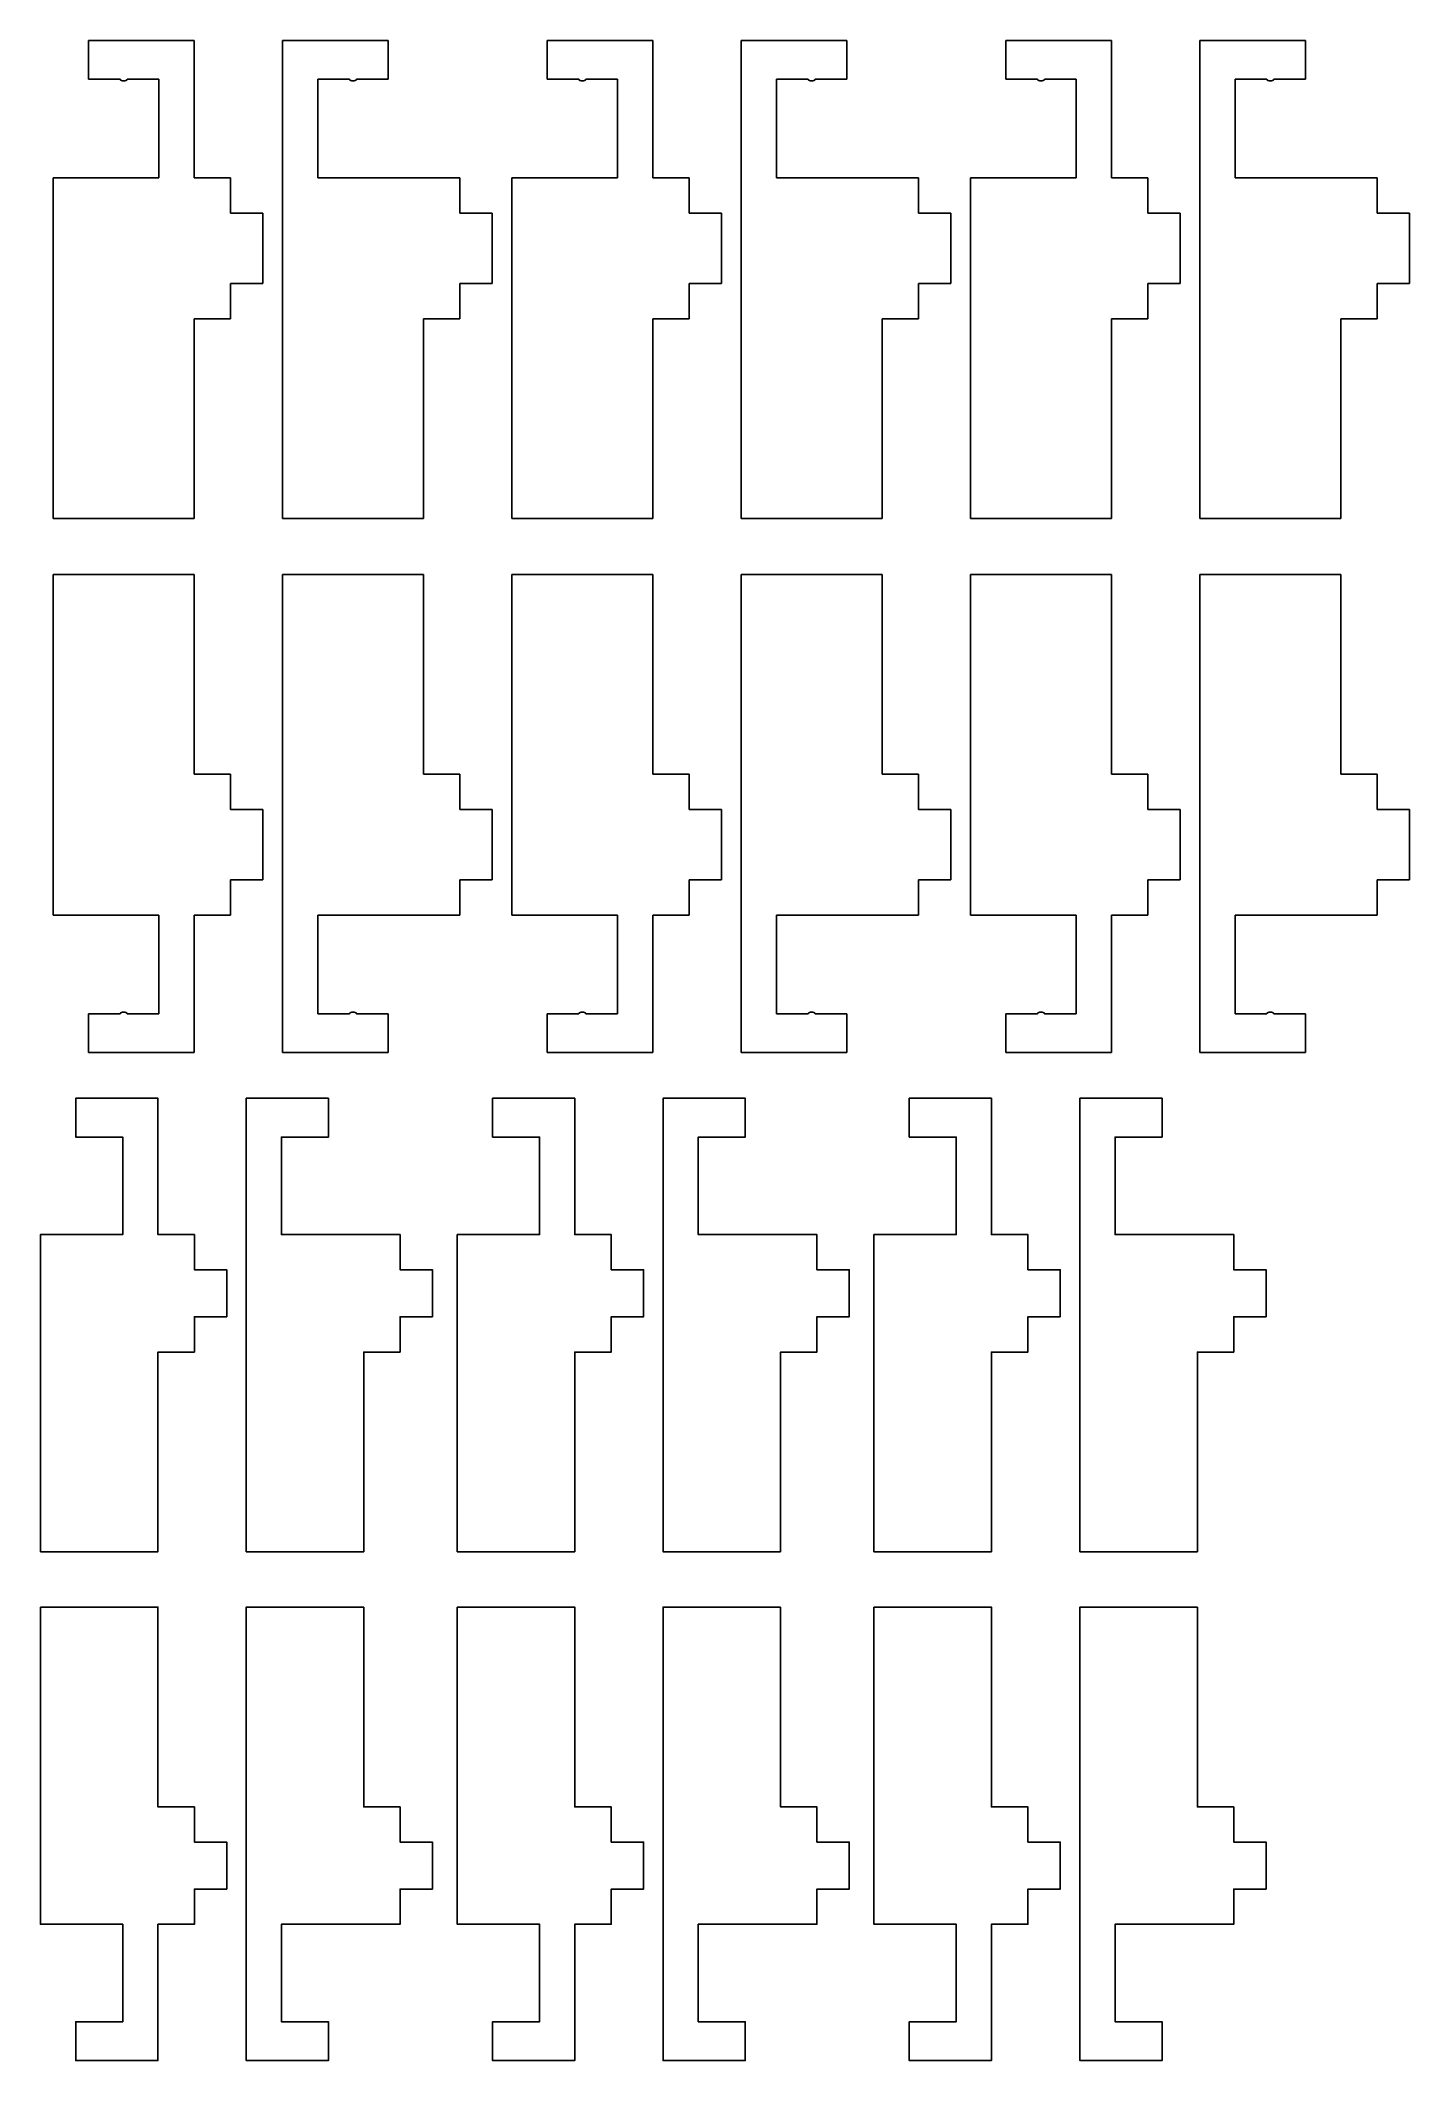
# Model space of a CAD drawing. Header units: millimetres. Extents: x 233 to 350, y 13 to 185.
import ezdxf

# ---------------------------------------------------------------- set-up
doc = ezdxf.new("R2010")
doc.units = ezdxf.units.MM
doc.layers.add('Default', color=18, linetype='Continuous', true_color=0x000000)

msp = doc.modelspace()

# ---------------------------------------------------------------- linework, layer by layer
at = {"layer": 'Default'}
for points in [[(246.13, 184.85), (237.13, 184.85)], [(237.13, 184.85), (237.13, 181.55)], [(246.13, 173.15), (246.13, 184.85)], [(253.65, 144.15), (253.65, 184.85)], [(253.65, 184.85), (262.65, 184.85)], [(262.65, 184.85), (262.65, 181.55)], [(285.16, 184.85), (276.16, 184.85)], [(276.16, 184.85), (276.16, 181.55)], [(285.16, 173.15), (285.16, 184.85)], [(292.68, 144.15), (292.68, 184.85)], [(292.68, 184.85), (301.68, 184.85)], [(301.68, 184.85), (301.68, 181.55)], [(324.19, 184.85), (315.19, 184.85)], [(315.19, 184.85), (315.19, 181.55)], [(324.19, 173.15), (324.19, 184.85)], [(331.71, 144.15), (331.71, 184.85)], [(331.71, 184.85), (340.71, 184.85)], [(340.71, 184.85), (340.71, 181.55)], [(237.13, 181.55), (239.83, 181.55)], [(239.83, 181.55), (239.83, 181.54), (239.83, 181.54), (239.83, 181.54), (239.84, 181.54), (239.84, 181.54), (239.84, 181.54), (239.84, 181.53), (239.84, 181.53), (239.84, 181.53), (239.84, 181.53), (239.84, 181.53), (239.84, 181.53), (239.84, 181.52), (239.84, 181.52), (239.84, 181.52), (239.84, 181.52), (239.84, 181.52), (239.84, 181.51), (239.84, 181.51), (239.84, 181.51), (239.84, 181.51), (239.84, 181.51), (239.85, 181.51), (239.85, 181.5), (239.85, 181.5), (239.85, 181.5), (239.85, 181.5), (239.85, 181.5), (239.85, 181.5), (239.85, 181.49), (239.85, 181.49), (239.86, 181.49), (239.86, 181.49), (239.86, 181.48), (239.87, 181.48), (239.87, 181.48), (239.87, 181.47), (239.88, 181.47), (239.88, 181.47), (239.88, 181.46), (239.89, 181.46), (239.89, 181.46), (239.9, 181.45), (239.9, 181.45), (239.91, 181.45), (239.91, 181.45), (239.92, 181.44), (239.92, 181.44), (239.93, 181.44), (239.93, 181.43), (239.94, 181.43), (239.95, 181.43), (239.95, 181.43), (239.96, 181.42), (239.97, 181.42), (239.98, 181.42), (240, 181.41), (240.01, 181.41), (240.02, 181.41), (240.04, 181.4), (240.05, 181.4), (240.07, 181.4), (240.08, 181.4), (240.09, 181.4), (240.11, 181.4), (240.12, 181.4), (240.13, 181.4), (240.15, 181.4), (240.16, 181.4), (240.18, 181.4), (240.19, 181.4), (240.2, 181.4), (240.22, 181.4), (240.23, 181.4), (240.25, 181.41), (240.26, 181.41), (240.27, 181.41), (240.29, 181.42), (240.3, 181.42), (240.31, 181.42), (240.32, 181.43), (240.32, 181.43), (240.33, 181.43), (240.34, 181.43), (240.34, 181.44), (240.35, 181.44), (240.35, 181.44), (240.36, 181.45), (240.36, 181.45), (240.37, 181.45), (240.37, 181.45), (240.38, 181.46), (240.38, 181.46), (240.39, 181.46), (240.39, 181.47), (240.39, 181.47), (240.4, 181.47), (240.4, 181.48), (240.4, 181.48), (240.41, 181.48), (240.41, 181.49), (240.41, 181.49), (240.42, 181.49), (240.42, 181.49), (240.42, 181.5), (240.42, 181.5), (240.42, 181.5), (240.42, 181.5), (240.42, 181.5), (240.42, 181.5), (240.42, 181.51), (240.43, 181.51), (240.43, 181.51), (240.43, 181.51), (240.43, 181.51), (240.43, 181.51), (240.43, 181.52), (240.43, 181.52), (240.43, 181.52), (240.43, 181.52), (240.43, 181.52), (240.43, 181.53), (240.43, 181.53), (240.43, 181.53), (240.43, 181.53), (240.43, 181.53), (240.43, 181.53), (240.43, 181.54), (240.43, 181.54), (240.43, 181.54), (240.43, 181.54), (240.43, 181.54), (240.43, 181.54), (240.43, 181.55)], [(240.43, 181.55), (243.13, 181.55)], [(243.13, 181.55), (243.13, 173.15)], [(259.35, 181.55), (256.65, 181.55)], [(256.65, 181.55), (256.65, 173.15)], [(259.95, 181.55), (259.95, 181.54), (259.95, 181.54), (259.95, 181.54), (259.95, 181.54), (259.95, 181.54), (259.95, 181.54), (259.95, 181.53), (259.95, 181.53), (259.95, 181.53), (259.95, 181.53), (259.95, 181.53), (259.95, 181.53), (259.95, 181.52), (259.95, 181.52), (259.95, 181.52), (259.94, 181.52), (259.94, 181.52), (259.94, 181.51), (259.94, 181.51), (259.94, 181.51), (259.94, 181.51), (259.94, 181.51), (259.94, 181.51), (259.94, 181.5), (259.94, 181.5), (259.94, 181.5), (259.93, 181.5), (259.93, 181.5), (259.93, 181.5), (259.93, 181.49), (259.93, 181.49), (259.93, 181.49), (259.93, 181.49), (259.92, 181.48), (259.92, 181.48), (259.92, 181.48), (259.91, 181.47), (259.91, 181.47), (259.9, 181.47), (259.9, 181.46), (259.9, 181.46), (259.89, 181.46), (259.89, 181.45), (259.88, 181.45), (259.88, 181.45), (259.87, 181.45), (259.87, 181.44), (259.86, 181.44), (259.86, 181.44), (259.85, 181.43), (259.84, 181.43), (259.84, 181.43), (259.83, 181.43), (259.83, 181.42), (259.81, 181.42), (259.8, 181.42), (259.79, 181.41), (259.77, 181.41), (259.76, 181.41), (259.75, 181.4), (259.73, 181.4), (259.72, 181.4), (259.7, 181.4), (259.69, 181.4), (259.68, 181.4), (259.66, 181.4), (259.65, 181.4), (259.64, 181.4), (259.62, 181.4), (259.61, 181.4), (259.6, 181.4), (259.58, 181.4), (259.57, 181.4), (259.55, 181.4), (259.54, 181.41), (259.53, 181.41), (259.51, 181.41), (259.5, 181.42), (259.49, 181.42), (259.47, 181.42), (259.47, 181.43), (259.46, 181.43), (259.45, 181.43), (259.45, 181.43), (259.44, 181.44), (259.44, 181.44), (259.43, 181.44), (259.43, 181.45), (259.42, 181.45), (259.42, 181.45), (259.41, 181.45), (259.41, 181.46), (259.4, 181.46), (259.4, 181.46), (259.39, 181.47), (259.39, 181.47), (259.39, 181.47), (259.38, 181.48), (259.38, 181.48), (259.38, 181.48), (259.37, 181.49), (259.37, 181.49), (259.37, 181.49), (259.37, 181.49), (259.37, 181.5), (259.37, 181.5), (259.36, 181.5), (259.36, 181.5), (259.36, 181.5), (259.36, 181.5), (259.36, 181.51), (259.36, 181.51), (259.36, 181.51), (259.36, 181.51), (259.36, 181.51), (259.36, 181.51), (259.36, 181.52), (259.35, 181.52), (259.35, 181.52), (259.35, 181.52), (259.35, 181.52), (259.35, 181.53), (259.35, 181.53), (259.35, 181.53), (259.35, 181.53), (259.35, 181.53), (259.35, 181.53), (259.35, 181.54), (259.35, 181.54), (259.35, 181.54), (259.35, 181.54), (259.35, 181.54), (259.35, 181.54), (259.35, 181.55)], [(262.65, 181.55), (259.95, 181.55)], [(276.16, 181.55), (278.86, 181.55)], [(278.86, 181.55), (278.86, 181.54), (278.86, 181.54), (278.86, 181.54), (278.86, 181.54), (278.86, 181.54), (278.87, 181.54), (278.87, 181.53), (278.87, 181.53), (278.87, 181.53), (278.87, 181.53), (278.87, 181.53), (278.87, 181.53), (278.87, 181.52), (278.87, 181.52), (278.87, 181.52), (278.87, 181.52), (278.87, 181.52), (278.87, 181.51), (278.87, 181.51), (278.87, 181.51), (278.87, 181.51), (278.87, 181.51), (278.88, 181.51), (278.88, 181.5), (278.88, 181.5), (278.88, 181.5), (278.88, 181.5), (278.88, 181.5), (278.88, 181.5), (278.88, 181.49), (278.88, 181.49), (278.89, 181.49), (278.89, 181.49), (278.89, 181.48), (278.89, 181.48), (278.9, 181.48), (278.9, 181.47), (278.91, 181.47), (278.91, 181.47), (278.91, 181.46), (278.92, 181.46), (278.92, 181.46), (278.93, 181.45), (278.93, 181.45), (278.94, 181.45), (278.94, 181.45), (278.95, 181.44), (278.95, 181.44), (278.96, 181.44), (278.96, 181.43), (278.97, 181.43), (278.98, 181.43), (278.98, 181.43), (278.99, 181.42), (279, 181.42), (279.01, 181.42), (279.03, 181.41), (279.04, 181.41), (279.05, 181.41), (279.07, 181.4), (279.08, 181.4), (279.1, 181.4), (279.11, 181.4), (279.12, 181.4), (279.14, 181.4), (279.15, 181.4), (279.16, 181.4), (279.18, 181.4), (279.19, 181.4), (279.21, 181.4), (279.22, 181.4), (279.23, 181.4), (279.25, 181.4), (279.26, 181.4), (279.27, 181.41), (279.29, 181.41), (279.3, 181.41), (279.32, 181.42), (279.33, 181.42), (279.34, 181.42), (279.35, 181.43), (279.35, 181.43), (279.36, 181.43), (279.37, 181.43), (279.37, 181.44), (279.38, 181.44), (279.38, 181.44), (279.39, 181.45), (279.39, 181.45), (279.4, 181.45), (279.4, 181.45), (279.41, 181.46), (279.41, 181.46), (279.42, 181.46), (279.42, 181.47), (279.42, 181.47), (279.43, 181.47), (279.43, 181.48), (279.43, 181.48), (279.44, 181.48), (279.44, 181.49), (279.44, 181.49), (279.44, 181.49), (279.45, 181.49), (279.45, 181.5), (279.45, 181.5), (279.45, 181.5), (279.45, 181.5), (279.45, 181.5), (279.45, 181.5), (279.45, 181.51), (279.45, 181.51), (279.46, 181.51), (279.46, 181.51), (279.46, 181.51), (279.46, 181.51), (279.46, 181.52), (279.46, 181.52), (279.46, 181.52), (279.46, 181.52), (279.46, 181.52), (279.46, 181.53), (279.46, 181.53), (279.46, 181.53), (279.46, 181.53), (279.46, 181.53), (279.46, 181.53), (279.46, 181.54), (279.46, 181.54), (279.46, 181.54), (279.46, 181.54), (279.46, 181.54), (279.46, 181.54), (279.46, 181.55)], [(279.46, 181.55), (282.16, 181.55)], [(282.16, 181.55), (282.16, 173.15)], [(298.38, 181.55), (295.68, 181.55)], [(295.68, 181.55), (295.68, 173.15)], [(298.98, 181.55), (298.98, 181.54), (298.98, 181.54), (298.98, 181.54), (298.98, 181.54), (298.98, 181.54), (298.98, 181.54), (298.98, 181.53), (298.98, 181.53), (298.98, 181.53), (298.98, 181.53), (298.98, 181.53), (298.98, 181.53), (298.98, 181.52), (298.98, 181.52), (298.97, 181.52), (298.97, 181.52), (298.97, 181.52), (298.97, 181.51), (298.97, 181.51), (298.97, 181.51), (298.97, 181.51), (298.97, 181.51), (298.97, 181.51), (298.97, 181.5), (298.97, 181.5), (298.97, 181.5), (298.96, 181.5), (298.96, 181.5), (298.96, 181.5), (298.96, 181.49), (298.96, 181.49), (298.96, 181.49), (298.96, 181.49), (298.95, 181.48), (298.95, 181.48), (298.95, 181.48), (298.94, 181.47), (298.94, 181.47), (298.93, 181.47), (298.93, 181.46), (298.93, 181.46), (298.92, 181.46), (298.92, 181.45), (298.91, 181.45), (298.91, 181.45), (298.9, 181.45), (298.9, 181.44), (298.89, 181.44), (298.89, 181.44), (298.88, 181.43), (298.87, 181.43), (298.87, 181.43), (298.86, 181.43), (298.86, 181.42), (298.84, 181.42), (298.83, 181.42), (298.82, 181.41), (298.8, 181.41), (298.79, 181.41), (298.78, 181.4), (298.76, 181.4), (298.75, 181.4), (298.73, 181.4), (298.72, 181.4), (298.71, 181.4), (298.69, 181.4), (298.68, 181.4), (298.67, 181.4), (298.65, 181.4), (298.64, 181.4), (298.62, 181.4), (298.61, 181.4), (298.6, 181.4), (298.58, 181.4), (298.57, 181.41), (298.56, 181.41), (298.54, 181.41), (298.53, 181.42), (298.52, 181.42), (298.5, 181.42), (298.5, 181.43), (298.49, 181.43), (298.48, 181.43), (298.48, 181.43), (298.47, 181.44), (298.47, 181.44), (298.46, 181.44), (298.46, 181.45), (298.45, 181.45), (298.45, 181.45), (298.44, 181.45), (298.44, 181.46), (298.43, 181.46), (298.43, 181.46), (298.42, 181.47), (298.42, 181.47), (298.42, 181.47), (298.41, 181.48), (298.41, 181.48), (298.41, 181.48), (298.4, 181.49), (298.4, 181.49), (298.4, 181.49), (298.4, 181.49), (298.4, 181.5), (298.4, 181.5), (298.39, 181.5), (298.39, 181.5), (298.39, 181.5), (298.39, 181.5), (298.39, 181.51), (298.39, 181.51), (298.39, 181.51), (298.39, 181.51), (298.39, 181.51), (298.39, 181.51), (298.38, 181.52), (298.38, 181.52), (298.38, 181.52), (298.38, 181.52), (298.38, 181.52), (298.38, 181.53), (298.38, 181.53), (298.38, 181.53), (298.38, 181.53), (298.38, 181.53), (298.38, 181.53), (298.38, 181.54), (298.38, 181.54), (298.38, 181.54), (298.38, 181.54), (298.38, 181.54), (298.38, 181.54), (298.38, 181.55)], [(301.68, 181.55), (298.98, 181.55)], [(315.19, 181.55), (317.89, 181.55)], [(317.89, 181.55), (317.89, 181.54), (317.89, 181.54), (317.89, 181.54), (317.89, 181.54), (317.89, 181.54), (317.89, 181.54), (317.9, 181.53), (317.9, 181.53), (317.9, 181.53), (317.9, 181.53), (317.9, 181.53), (317.9, 181.53), (317.9, 181.52), (317.9, 181.52), (317.9, 181.52), (317.9, 181.52), (317.9, 181.52), (317.9, 181.51), (317.9, 181.51), (317.9, 181.51), (317.9, 181.51), (317.9, 181.51), (317.9, 181.51), (317.91, 181.5), (317.91, 181.5), (317.91, 181.5), (317.91, 181.5), (317.91, 181.5), (317.91, 181.5), (317.91, 181.49), (317.91, 181.49), (317.92, 181.49), (317.92, 181.49), (317.92, 181.48), (317.92, 181.48), (317.93, 181.48), (317.93, 181.47), (317.93, 181.47), (317.94, 181.47), (317.94, 181.46), (317.95, 181.46), (317.95, 181.46), (317.96, 181.45), (317.96, 181.45), (317.97, 181.45), (317.97, 181.45), (317.98, 181.44), (317.98, 181.44), (317.99, 181.44), (317.99, 181.43), (318, 181.43), (318.01, 181.43), (318.01, 181.43), (318.02, 181.42), (318.03, 181.42), (318.04, 181.42), (318.06, 181.41), (318.07, 181.41), (318.08, 181.41), (318.1, 181.4), (318.11, 181.4), (318.13, 181.4), (318.14, 181.4), (318.15, 181.4), (318.17, 181.4), (318.18, 181.4), (318.19, 181.4), (318.21, 181.4), (318.22, 181.4), (318.23, 181.4), (318.25, 181.4), (318.26, 181.4), (318.28, 181.4), (318.29, 181.4), (318.3, 181.41), (318.32, 181.41), (318.33, 181.41), (318.35, 181.42), (318.36, 181.42), (318.37, 181.42), (318.38, 181.43), (318.38, 181.43), (318.39, 181.43), (318.39, 181.43), (318.4, 181.44), (318.41, 181.44), (318.41, 181.44), (318.42, 181.45), (318.42, 181.45), (318.43, 181.45), (318.43, 181.45), (318.44, 181.46), (318.44, 181.46), (318.45, 181.46), (318.45, 181.47), (318.45, 181.47), (318.46, 181.47), (318.46, 181.48), (318.46, 181.48), (318.47, 181.48), (318.47, 181.49), (318.47, 181.49), (318.47, 181.49), (318.48, 181.49), (318.48, 181.5), (318.48, 181.5), (318.48, 181.5), (318.48, 181.5), (318.48, 181.5), (318.48, 181.5), (318.48, 181.51), (318.48, 181.51), (318.49, 181.51), (318.49, 181.51), (318.49, 181.51), (318.49, 181.51), (318.49, 181.52), (318.49, 181.52), (318.49, 181.52), (318.49, 181.52), (318.49, 181.52), (318.49, 181.53), (318.49, 181.53), (318.49, 181.53), (318.49, 181.53), (318.49, 181.53), (318.49, 181.53), (318.49, 181.54), (318.49, 181.54), (318.49, 181.54), (318.49, 181.54), (318.49, 181.54), (318.49, 181.54), (318.49, 181.55)], [(318.49, 181.55), (321.19, 181.55)], [(321.19, 181.55), (321.19, 173.15)], [(337.41, 181.55), (334.71, 181.55)], [(334.71, 181.55), (334.71, 173.15)], [(338.01, 181.55), (338.01, 181.54), (338.01, 181.54), (338.01, 181.54), (338.01, 181.54), (338.01, 181.54), (338.01, 181.54), (338.01, 181.53), (338.01, 181.53), (338.01, 181.53), (338.01, 181.53), (338.01, 181.53), (338.01, 181.53), (338.01, 181.52), (338.01, 181.52), (338, 181.52), (338, 181.52), (338, 181.52), (338, 181.51), (338, 181.51), (338, 181.51), (338, 181.51), (338, 181.51), (338, 181.51), (338, 181.5), (338, 181.5), (338, 181.5), (337.99, 181.5), (337.99, 181.5), (337.99, 181.5), (337.99, 181.49), (337.99, 181.49), (337.99, 181.49), (337.99, 181.49), (337.98, 181.48), (337.98, 181.48), (337.98, 181.48), (337.97, 181.47), (337.97, 181.47), (337.96, 181.47), (337.96, 181.46), (337.96, 181.46), (337.95, 181.46), (337.95, 181.45), (337.94, 181.45), (337.94, 181.45), (337.93, 181.45), (337.93, 181.44), (337.92, 181.44), (337.92, 181.44), (337.91, 181.43), (337.9, 181.43), (337.9, 181.43), (337.89, 181.43), (337.89, 181.42), (337.87, 181.42), (337.86, 181.42), (337.85, 181.41), (337.83, 181.41), (337.82, 181.41), (337.81, 181.4), (337.79, 181.4), (337.78, 181.4), (337.76, 181.4), (337.75, 181.4), (337.74, 181.4), (337.72, 181.4), (337.71, 181.4), (337.7, 181.4), (337.68, 181.4), (337.67, 181.4), (337.65, 181.4), (337.64, 181.4), (337.63, 181.4), (337.61, 181.4), (337.6, 181.41), (337.58, 181.41), (337.57, 181.41), (337.56, 181.42), (337.54, 181.42), (337.53, 181.42), (337.53, 181.43), (337.52, 181.43), (337.51, 181.43), (337.51, 181.43), (337.5, 181.44), (337.5, 181.44), (337.49, 181.44), (337.49, 181.45), (337.48, 181.45), (337.48, 181.45), (337.47, 181.45), (337.47, 181.46), (337.46, 181.46), (337.46, 181.46), (337.45, 181.47), (337.45, 181.47), (337.45, 181.47), (337.44, 181.48), (337.44, 181.48), (337.44, 181.48), (337.43, 181.49), (337.43, 181.49), (337.43, 181.49), (337.43, 181.49), (337.43, 181.5), (337.42, 181.5), (337.42, 181.5), (337.42, 181.5), (337.42, 181.5), (337.42, 181.5), (337.42, 181.51), (337.42, 181.51), (337.42, 181.51), (337.42, 181.51), (337.42, 181.51), (337.42, 181.51), (337.41, 181.52), (337.41, 181.52), (337.41, 181.52), (337.41, 181.52), (337.41, 181.52), (337.41, 181.53), (337.41, 181.53), (337.41, 181.53), (337.41, 181.53), (337.41, 181.53), (337.41, 181.53), (337.41, 181.54), (337.41, 181.54), (337.41, 181.54), (337.41, 181.54), (337.41, 181.54), (337.41, 181.54), (337.41, 181.55)], [(340.71, 181.55), (338.01, 181.55)], [(243.13, 173.15), (234.13, 173.15)], [(234.13, 173.15), (234.13, 144.15)], [(249.23, 173.15), (246.13, 173.15)], [(249.23, 170.15), (249.23, 173.15)], [(256.65, 173.15), (268.75, 173.15)], [(268.75, 173.15), (268.75, 170.15)], [(282.16, 173.15), (273.16, 173.15)], [(273.16, 173.15), (273.16, 144.15)], [(288.26, 173.15), (285.16, 173.15)], [(288.26, 170.15), (288.26, 173.15)], [(295.68, 173.15), (307.78, 173.15)], [(307.78, 173.15), (307.78, 170.15)], [(321.19, 173.15), (312.19, 173.15)], [(312.19, 173.15), (312.19, 144.15)], [(327.29, 173.15), (324.19, 173.15)], [(327.29, 170.15), (327.29, 173.15)], [(334.71, 173.15), (346.81, 173.15)], [(346.81, 173.15), (346.81, 170.15)], [(251.98, 170.15), (249.23, 170.15)], [(251.98, 164.15), (251.98, 170.15)], [(268.75, 170.15), (271.5, 170.15)], [(271.5, 170.15), (271.5, 164.15)], [(291.01, 170.15), (288.26, 170.15)], [(291.01, 164.15), (291.01, 170.15)], [(307.78, 170.15), (310.53, 170.15)], [(310.53, 170.15), (310.53, 164.15)], [(330.04, 170.15), (327.29, 170.15)], [(330.04, 164.15), (330.04, 170.15)], [(346.81, 170.15), (349.56, 170.15)], [(349.56, 170.15), (349.56, 164.15)], [(249.23, 161.15), (249.23, 164.15)], [(249.23, 164.15), (251.98, 164.15)], [(271.5, 164.15), (268.75, 164.15)], [(268.75, 164.15), (268.75, 161.15)], [(288.26, 161.15), (288.26, 164.15)], [(288.26, 164.15), (291.01, 164.15)], [(310.53, 164.15), (307.78, 164.15)], [(307.78, 164.15), (307.78, 161.15)], [(327.29, 161.15), (327.29, 164.15)], [(327.29, 164.15), (330.04, 164.15)], [(349.56, 164.15), (346.81, 164.15)], [(346.81, 164.15), (346.81, 161.15)], [(246.13, 144.15), (246.13, 161.15)], [(246.13, 161.15), (249.23, 161.15)], [(268.75, 161.15), (265.65, 161.15)], [(265.65, 161.15), (265.65, 144.15)], [(285.16, 144.15), (285.16, 161.15)], [(285.16, 161.15), (288.26, 161.15)], [(307.78, 161.15), (304.68, 161.15)], [(304.68, 161.15), (304.68, 144.15)], [(324.19, 144.15), (324.19, 161.15)], [(324.19, 161.15), (327.29, 161.15)], [(346.81, 161.15), (343.71, 161.15)], [(343.71, 161.15), (343.71, 144.15)], [(234.13, 144.15), (246.13, 144.15)], [(265.65, 144.15), (253.65, 144.15)], [(273.16, 144.15), (285.16, 144.15)], [(304.68, 144.15), (292.68, 144.15)], [(312.19, 144.15), (324.19, 144.15)], [(343.71, 144.15), (331.71, 144.15)], [(234.13, 110.38), (234.13, 139.38)], [(234.13, 139.38), (246.13, 139.38)], [(246.13, 139.38), (246.13, 122.38)], [(265.65, 139.38), (253.65, 139.38)], [(253.65, 139.38), (253.65, 98.68)], [(265.65, 122.38), (265.65, 139.38)], [(273.16, 110.38), (273.16, 139.38)], [(273.16, 139.38), (285.16, 139.38)], [(285.16, 139.38), (285.16, 122.38)], [(304.68, 139.38), (292.68, 139.38)], [(292.68, 139.38), (292.68, 98.68)], [(304.68, 122.38), (304.68, 139.38)], [(312.19, 110.38), (312.19, 139.38)], [(312.19, 139.38), (324.19, 139.38)], [(324.19, 139.38), (324.19, 122.38)], [(343.71, 139.38), (331.71, 139.38)], [(331.71, 139.38), (331.71, 98.68)], [(343.71, 122.38), (343.71, 139.38)], [(246.13, 122.38), (249.23, 122.38)], [(249.23, 122.38), (249.23, 119.38)], [(268.75, 122.38), (265.65, 122.38)], [(268.75, 119.38), (268.75, 122.38)], [(285.16, 122.38), (288.26, 122.38)], [(288.26, 122.38), (288.26, 119.38)], [(307.78, 122.38), (304.68, 122.38)], [(307.78, 119.38), (307.78, 122.38)], [(324.19, 122.38), (327.29, 122.38)], [(327.29, 122.38), (327.29, 119.38)], [(346.81, 122.38), (343.71, 122.38)], [(346.81, 119.38), (346.81, 122.38)], [(249.23, 119.38), (251.98, 119.38)], [(251.98, 119.38), (251.98, 113.38)], [(271.5, 119.38), (268.75, 119.38)], [(271.5, 113.38), (271.5, 119.38)], [(288.26, 119.38), (291.01, 119.38)], [(291.01, 119.38), (291.01, 113.38)], [(310.53, 119.38), (307.78, 119.38)], [(310.53, 113.38), (310.53, 119.38)], [(327.29, 119.38), (330.04, 119.38)], [(330.04, 119.38), (330.04, 113.38)], [(349.56, 119.38), (346.81, 119.38)], [(349.56, 113.38), (349.56, 119.38)], [(251.98, 113.38), (249.23, 113.38)], [(249.23, 113.38), (249.23, 110.38)], [(268.75, 110.38), (268.75, 113.38)], [(268.75, 113.38), (271.5, 113.38)], [(291.01, 113.38), (288.26, 113.38)], [(288.26, 113.38), (288.26, 110.38)], [(307.78, 110.38), (307.78, 113.38)], [(307.78, 113.38), (310.53, 113.38)], [(330.04, 113.38), (327.29, 113.38)], [(327.29, 113.38), (327.29, 110.38)], [(346.81, 110.38), (346.81, 113.38)], [(346.81, 113.38), (349.56, 113.38)], [(243.13, 110.38), (234.13, 110.38)], [(243.13, 101.98), (243.13, 110.38)], [(249.23, 110.38), (246.13, 110.38)], [(246.13, 110.38), (246.13, 98.68)], [(256.65, 101.98), (256.65, 110.38)], [(256.65, 110.38), (268.75, 110.38)], [(282.16, 110.38), (273.16, 110.38)], [(282.16, 101.98), (282.16, 110.38)], [(288.26, 110.38), (285.16, 110.38)], [(285.16, 110.38), (285.16, 98.68)], [(295.68, 101.98), (295.68, 110.38)], [(295.68, 110.38), (307.78, 110.38)], [(321.19, 110.38), (312.19, 110.38)], [(321.19, 101.98), (321.19, 110.38)], [(327.29, 110.38), (324.19, 110.38)], [(324.19, 110.38), (324.19, 98.68)], [(334.71, 101.98), (334.71, 110.38)], [(334.71, 110.38), (346.81, 110.38)], [(237.13, 98.68), (237.13, 101.98)], [(237.13, 101.98), (239.83, 101.98)], [(239.83, 101.98), (239.83, 101.98), (239.83, 101.98), (239.83, 101.98), (239.84, 101.98), (239.84, 101.98), (239.84, 101.99), (239.84, 101.99), (239.84, 101.99), (239.84, 101.99), (239.84, 101.99), (239.84, 101.99), (239.84, 102), (239.84, 102), (239.84, 102), (239.84, 102), (239.84, 102), (239.84, 102), (239.84, 102.01), (239.84, 102.01), (239.84, 102.01), (239.84, 102.01), (239.84, 102.01), (239.85, 102.01), (239.85, 102.02), (239.85, 102.02), (239.85, 102.02), (239.85, 102.02), (239.85, 102.02), (239.85, 102.03), (239.85, 102.03), (239.85, 102.03), (239.86, 102.03), (239.86, 102.03), (239.86, 102.04), (239.87, 102.04), (239.87, 102.04), (239.87, 102.05), (239.88, 102.05), (239.88, 102.05), (239.88, 102.06), (239.89, 102.06), (239.89, 102.06), (239.9, 102.07), (239.9, 102.07), (239.91, 102.07), (239.91, 102.08), (239.92, 102.08), (239.92, 102.08), (239.93, 102.08), (239.93, 102.09), (239.94, 102.09), (239.95, 102.09), (239.95, 102.09), (239.96, 102.1), (239.97, 102.1), (239.98, 102.1), (240, 102.11), (240.01, 102.11), (240.02, 102.11), (240.04, 102.12), (240.05, 102.12), (240.07, 102.12), (240.08, 102.12), (240.09, 102.12), (240.11, 102.12), (240.12, 102.13), (240.13, 102.13), (240.15, 102.13), (240.16, 102.12), (240.18, 102.12), (240.19, 102.12), (240.2, 102.12), (240.22, 102.12), (240.23, 102.12), (240.25, 102.11), (240.26, 102.11), (240.27, 102.11), (240.29, 102.1), (240.3, 102.1), (240.31, 102.1), (240.32, 102.09), (240.32, 102.09), (240.33, 102.09), (240.34, 102.09), (240.34, 102.08), (240.35, 102.08), (240.35, 102.08), (240.36, 102.08), (240.36, 102.07), (240.37, 102.07), (240.37, 102.07), (240.38, 102.06), (240.38, 102.06), (240.39, 102.06), (240.39, 102.05), (240.39, 102.05), (240.4, 102.05), (240.4, 102.04), (240.4, 102.04), (240.41, 102.04), (240.41, 102.03), (240.41, 102.03), (240.42, 102.03), (240.42, 102.03), (240.42, 102.03), (240.42, 102.02), (240.42, 102.02), (240.42, 102.02), (240.42, 102.02), (240.42, 102.02), (240.42, 102.01), (240.43, 102.01), (240.43, 102.01), (240.43, 102.01), (240.43, 102.01), (240.43, 102.01), (240.43, 102), (240.43, 102), (240.43, 102), (240.43, 102), (240.43, 102), (240.43, 102), (240.43, 101.99), (240.43, 101.99), (240.43, 101.99), (240.43, 101.99), (240.43, 101.99), (240.43, 101.99), (240.43, 101.98), (240.43, 101.98), (240.43, 101.98), (240.43, 101.98), (240.43, 101.98), (240.43, 101.98)], [(240.43, 101.98), (243.13, 101.98)], [(259.35, 101.98), (256.65, 101.98)], [(259.95, 101.98), (259.95, 101.98), (259.95, 101.98), (259.95, 101.98), (259.95, 101.98), (259.95, 101.98), (259.95, 101.99), (259.95, 101.99), (259.95, 101.99), (259.95, 101.99), (259.95, 101.99), (259.95, 101.99), (259.95, 102), (259.95, 102), (259.95, 102), (259.95, 102), (259.94, 102), (259.94, 102), (259.94, 102.01), (259.94, 102.01), (259.94, 102.01), (259.94, 102.01), (259.94, 102.01), (259.94, 102.01), (259.94, 102.02), (259.94, 102.02), (259.94, 102.02), (259.93, 102.02), (259.93, 102.02), (259.93, 102.03), (259.93, 102.03), (259.93, 102.03), (259.93, 102.03), (259.93, 102.03), (259.92, 102.04), (259.92, 102.04), (259.92, 102.04), (259.91, 102.05), (259.91, 102.05), (259.9, 102.05), (259.9, 102.06), (259.9, 102.06), (259.89, 102.06), (259.89, 102.07), (259.88, 102.07), (259.88, 102.07), (259.87, 102.08), (259.87, 102.08), (259.86, 102.08), (259.86, 102.08), (259.85, 102.09), (259.84, 102.09), (259.84, 102.09), (259.83, 102.09), (259.83, 102.1), (259.81, 102.1), (259.8, 102.1), (259.79, 102.11), (259.77, 102.11), (259.76, 102.11), (259.75, 102.12), (259.73, 102.12), (259.72, 102.12), (259.7, 102.12), (259.69, 102.12), (259.68, 102.12), (259.66, 102.13), (259.65, 102.13), (259.64, 102.13), (259.62, 102.12), (259.61, 102.12), (259.6, 102.12), (259.58, 102.12), (259.57, 102.12), (259.55, 102.12), (259.54, 102.11), (259.53, 102.11), (259.51, 102.11), (259.5, 102.1), (259.49, 102.1), (259.47, 102.1), (259.47, 102.09), (259.46, 102.09), (259.45, 102.09), (259.45, 102.09), (259.44, 102.08), (259.44, 102.08), (259.43, 102.08), (259.43, 102.08), (259.42, 102.07), (259.42, 102.07), (259.41, 102.07), (259.41, 102.06), (259.4, 102.06), (259.4, 102.06), (259.39, 102.05), (259.39, 102.05), (259.39, 102.05), (259.38, 102.04), (259.38, 102.04), (259.38, 102.04), (259.37, 102.03), (259.37, 102.03), (259.37, 102.03), (259.37, 102.03), (259.37, 102.03), (259.37, 102.02), (259.36, 102.02), (259.36, 102.02), (259.36, 102.02), (259.36, 102.02), (259.36, 102.01), (259.36, 102.01), (259.36, 102.01), (259.36, 102.01), (259.36, 102.01), (259.36, 102.01), (259.36, 102), (259.35, 102), (259.35, 102), (259.35, 102), (259.35, 102), (259.35, 102), (259.35, 101.99), (259.35, 101.99), (259.35, 101.99), (259.35, 101.99), (259.35, 101.99), (259.35, 101.99), (259.35, 101.98), (259.35, 101.98), (259.35, 101.98), (259.35, 101.98), (259.35, 101.98), (259.35, 101.98)], [(262.65, 101.98), (259.95, 101.98)], [(262.65, 98.68), (262.65, 101.98)], [(276.16, 98.68), (276.16, 101.98)], [(276.16, 101.98), (278.86, 101.98)], [(278.86, 101.98), (278.86, 101.98), (278.86, 101.98), (278.86, 101.98), (278.86, 101.98), (278.86, 101.98), (278.87, 101.99), (278.87, 101.99), (278.87, 101.99), (278.87, 101.99), (278.87, 101.99), (278.87, 101.99), (278.87, 102), (278.87, 102), (278.87, 102), (278.87, 102), (278.87, 102), (278.87, 102), (278.87, 102.01), (278.87, 102.01), (278.87, 102.01), (278.87, 102.01), (278.87, 102.01), (278.88, 102.01), (278.88, 102.02), (278.88, 102.02), (278.88, 102.02), (278.88, 102.02), (278.88, 102.02), (278.88, 102.03), (278.88, 102.03), (278.88, 102.03), (278.89, 102.03), (278.89, 102.03), (278.89, 102.04), (278.89, 102.04), (278.9, 102.04), (278.9, 102.05), (278.91, 102.05), (278.91, 102.05), (278.91, 102.06), (278.92, 102.06), (278.92, 102.06), (278.93, 102.07), (278.93, 102.07), (278.94, 102.07), (278.94, 102.08), (278.95, 102.08), (278.95, 102.08), (278.96, 102.08), (278.96, 102.09), (278.97, 102.09), (278.98, 102.09), (278.98, 102.09), (278.99, 102.1), (279, 102.1), (279.01, 102.1), (279.03, 102.11), (279.04, 102.11), (279.05, 102.11), (279.07, 102.12), (279.08, 102.12), (279.1, 102.12), (279.11, 102.12), (279.12, 102.12), (279.14, 102.12), (279.15, 102.13), (279.16, 102.13), (279.18, 102.13), (279.19, 102.12), (279.21, 102.12), (279.22, 102.12), (279.23, 102.12), (279.25, 102.12), (279.26, 102.12), (279.27, 102.11), (279.29, 102.11), (279.3, 102.11), (279.32, 102.1), (279.33, 102.1), (279.34, 102.1), (279.35, 102.09), (279.35, 102.09), (279.36, 102.09), (279.37, 102.09), (279.37, 102.08), (279.38, 102.08), (279.38, 102.08), (279.39, 102.08), (279.39, 102.07), (279.4, 102.07), (279.4, 102.07), (279.41, 102.06), (279.41, 102.06), (279.42, 102.06), (279.42, 102.05), (279.42, 102.05), (279.43, 102.05), (279.43, 102.04), (279.43, 102.04), (279.44, 102.04), (279.44, 102.03), (279.44, 102.03), (279.44, 102.03), (279.45, 102.03), (279.45, 102.03), (279.45, 102.02), (279.45, 102.02), (279.45, 102.02), (279.45, 102.02), (279.45, 102.02), (279.45, 102.01), (279.45, 102.01), (279.46, 102.01), (279.46, 102.01), (279.46, 102.01), (279.46, 102.01), (279.46, 102), (279.46, 102), (279.46, 102), (279.46, 102), (279.46, 102), (279.46, 102), (279.46, 101.99), (279.46, 101.99), (279.46, 101.99), (279.46, 101.99), (279.46, 101.99), (279.46, 101.99), (279.46, 101.98), (279.46, 101.98), (279.46, 101.98), (279.46, 101.98), (279.46, 101.98), (279.46, 101.98)], [(279.46, 101.98), (282.16, 101.98)], [(298.38, 101.98), (295.68, 101.98)], [(298.98, 101.98), (298.98, 101.98), (298.98, 101.98), (298.98, 101.98), (298.98, 101.98), (298.98, 101.98), (298.98, 101.99), (298.98, 101.99), (298.98, 101.99), (298.98, 101.99), (298.98, 101.99), (298.98, 101.99), (298.98, 102), (298.98, 102), (298.98, 102), (298.97, 102), (298.97, 102), (298.97, 102), (298.97, 102.01), (298.97, 102.01), (298.97, 102.01), (298.97, 102.01), (298.97, 102.01), (298.97, 102.01), (298.97, 102.02), (298.97, 102.02), (298.97, 102.02), (298.96, 102.02), (298.96, 102.02), (298.96, 102.03), (298.96, 102.03), (298.96, 102.03), (298.96, 102.03), (298.96, 102.03), (298.95, 102.04), (298.95, 102.04), (298.95, 102.04), (298.94, 102.05), (298.94, 102.05), (298.93, 102.05), (298.93, 102.06), (298.93, 102.06), (298.92, 102.06), (298.92, 102.07), (298.91, 102.07), (298.91, 102.07), (298.9, 102.08), (298.9, 102.08), (298.89, 102.08), (298.89, 102.08), (298.88, 102.09), (298.87, 102.09), (298.87, 102.09), (298.86, 102.09), (298.86, 102.1), (298.84, 102.1), (298.83, 102.1), (298.82, 102.11), (298.8, 102.11), (298.79, 102.11), (298.78, 102.12), (298.76, 102.12), (298.75, 102.12), (298.73, 102.12), (298.72, 102.12), (298.71, 102.12), (298.69, 102.13), (298.68, 102.13), (298.67, 102.13), (298.65, 102.12), (298.64, 102.12), (298.62, 102.12), (298.61, 102.12), (298.6, 102.12), (298.58, 102.12), (298.57, 102.11), (298.56, 102.11), (298.54, 102.11), (298.53, 102.1), (298.52, 102.1), (298.5, 102.1), (298.5, 102.09), (298.49, 102.09), (298.48, 102.09), (298.48, 102.09), (298.47, 102.08), (298.47, 102.08), (298.46, 102.08), (298.46, 102.08), (298.45, 102.07), (298.45, 102.07), (298.44, 102.07), (298.44, 102.06), (298.43, 102.06), (298.43, 102.06), (298.42, 102.05), (298.42, 102.05), (298.42, 102.05), (298.41, 102.04), (298.41, 102.04), (298.41, 102.04), (298.4, 102.03), (298.4, 102.03), (298.4, 102.03), (298.4, 102.03), (298.4, 102.03), (298.4, 102.02), (298.39, 102.02), (298.39, 102.02), (298.39, 102.02), (298.39, 102.02), (298.39, 102.01), (298.39, 102.01), (298.39, 102.01), (298.39, 102.01), (298.39, 102.01), (298.39, 102.01), (298.38, 102), (298.38, 102), (298.38, 102), (298.38, 102), (298.38, 102), (298.38, 102), (298.38, 101.99), (298.38, 101.99), (298.38, 101.99), (298.38, 101.99), (298.38, 101.99), (298.38, 101.99), (298.38, 101.98), (298.38, 101.98), (298.38, 101.98), (298.38, 101.98), (298.38, 101.98), (298.38, 101.98)], [(301.68, 101.98), (298.98, 101.98)], [(301.68, 98.68), (301.68, 101.98)], [(315.19, 98.68), (315.19, 101.98)], [(315.19, 101.98), (317.89, 101.98)], [(317.89, 101.98), (317.89, 101.98), (317.89, 101.98), (317.89, 101.98), (317.89, 101.98), (317.89, 101.98), (317.89, 101.99), (317.9, 101.99), (317.9, 101.99), (317.9, 101.99), (317.9, 101.99), (317.9, 101.99), (317.9, 102), (317.9, 102), (317.9, 102), (317.9, 102), (317.9, 102), (317.9, 102), (317.9, 102.01), (317.9, 102.01), (317.9, 102.01), (317.9, 102.01), (317.9, 102.01), (317.9, 102.01), (317.91, 102.02), (317.91, 102.02), (317.91, 102.02), (317.91, 102.02), (317.91, 102.02), (317.91, 102.03), (317.91, 102.03), (317.91, 102.03), (317.92, 102.03), (317.92, 102.03), (317.92, 102.04), (317.92, 102.04), (317.93, 102.04), (317.93, 102.05), (317.93, 102.05), (317.94, 102.05), (317.94, 102.06), (317.95, 102.06), (317.95, 102.06), (317.96, 102.07), (317.96, 102.07), (317.97, 102.07), (317.97, 102.08), (317.98, 102.08), (317.98, 102.08), (317.99, 102.08), (317.99, 102.09), (318, 102.09), (318.01, 102.09), (318.01, 102.09), (318.02, 102.1), (318.03, 102.1), (318.04, 102.1), (318.06, 102.11), (318.07, 102.11), (318.08, 102.11), (318.1, 102.12), (318.11, 102.12), (318.13, 102.12), (318.14, 102.12), (318.15, 102.12), (318.17, 102.12), (318.18, 102.13), (318.19, 102.13), (318.21, 102.13), (318.22, 102.12), (318.23, 102.12), (318.25, 102.12), (318.26, 102.12), (318.28, 102.12), (318.29, 102.12), (318.3, 102.11), (318.32, 102.11), (318.33, 102.11), (318.35, 102.1), (318.36, 102.1), (318.37, 102.1), (318.38, 102.09), (318.38, 102.09), (318.39, 102.09), (318.39, 102.09), (318.4, 102.08), (318.41, 102.08), (318.41, 102.08), (318.42, 102.08), (318.42, 102.07), (318.43, 102.07), (318.43, 102.07), (318.44, 102.06), (318.44, 102.06), (318.45, 102.06), (318.45, 102.05), (318.45, 102.05), (318.46, 102.05), (318.46, 102.04), (318.46, 102.04), (318.47, 102.04), (318.47, 102.03), (318.47, 102.03), (318.47, 102.03), (318.48, 102.03), (318.48, 102.03), (318.48, 102.02), (318.48, 102.02), (318.48, 102.02), (318.48, 102.02), (318.48, 102.02), (318.48, 102.01), (318.48, 102.01), (318.49, 102.01), (318.49, 102.01), (318.49, 102.01), (318.49, 102.01), (318.49, 102), (318.49, 102), (318.49, 102), (318.49, 102), (318.49, 102), (318.49, 102), (318.49, 101.99), (318.49, 101.99), (318.49, 101.99), (318.49, 101.99), (318.49, 101.99), (318.49, 101.99), (318.49, 101.98), (318.49, 101.98), (318.49, 101.98), (318.49, 101.98), (318.49, 101.98), (318.49, 101.98)], [(318.49, 101.98), (321.19, 101.98)], [(337.41, 101.98), (334.71, 101.98)], [(338.01, 101.98), (338.01, 101.98), (338.01, 101.98), (338.01, 101.98), (338.01, 101.98), (338.01, 101.98), (338.01, 101.99), (338.01, 101.99), (338.01, 101.99), (338.01, 101.99), (338.01, 101.99), (338.01, 101.99), (338.01, 102), (338.01, 102), (338.01, 102), (338, 102), (338, 102), (338, 102), (338, 102.01), (338, 102.01), (338, 102.01), (338, 102.01), (338, 102.01), (338, 102.01), (338, 102.02), (338, 102.02), (338, 102.02), (337.99, 102.02), (337.99, 102.02), (337.99, 102.03), (337.99, 102.03), (337.99, 102.03), (337.99, 102.03), (337.99, 102.03), (337.98, 102.04), (337.98, 102.04), (337.98, 102.04), (337.97, 102.05), (337.97, 102.05), (337.96, 102.05), (337.96, 102.06), (337.96, 102.06), (337.95, 102.06), (337.95, 102.07), (337.94, 102.07), (337.94, 102.07), (337.93, 102.08), (337.93, 102.08), (337.92, 102.08), (337.92, 102.08), (337.91, 102.09), (337.9, 102.09), (337.9, 102.09), (337.89, 102.09), (337.89, 102.1), (337.87, 102.1), (337.86, 102.1), (337.85, 102.11), (337.83, 102.11), (337.82, 102.11), (337.81, 102.12), (337.79, 102.12), (337.78, 102.12), (337.76, 102.12), (337.75, 102.12), (337.74, 102.12), (337.72, 102.13), (337.71, 102.13), (337.7, 102.13), (337.68, 102.12), (337.67, 102.12), (337.65, 102.12), (337.64, 102.12), (337.63, 102.12), (337.61, 102.12), (337.6, 102.11), (337.58, 102.11), (337.57, 102.11), (337.56, 102.1), (337.54, 102.1), (337.53, 102.1), (337.53, 102.09), (337.52, 102.09), (337.51, 102.09), (337.51, 102.09), (337.5, 102.08), (337.5, 102.08), (337.49, 102.08), (337.49, 102.08), (337.48, 102.07), (337.48, 102.07), (337.47, 102.07), (337.47, 102.06), (337.46, 102.06), (337.46, 102.06), (337.45, 102.05), (337.45, 102.05), (337.45, 102.05), (337.44, 102.04), (337.44, 102.04), (337.44, 102.04), (337.43, 102.03), (337.43, 102.03), (337.43, 102.03), (337.43, 102.03), (337.43, 102.03), (337.42, 102.02), (337.42, 102.02), (337.42, 102.02), (337.42, 102.02), (337.42, 102.02), (337.42, 102.01), (337.42, 102.01), (337.42, 102.01), (337.42, 102.01), (337.42, 102.01), (337.42, 102.01), (337.41, 102), (337.41, 102), (337.41, 102), (337.41, 102), (337.41, 102), (337.41, 102), (337.41, 101.99), (337.41, 101.99), (337.41, 101.99), (337.41, 101.99), (337.41, 101.99), (337.41, 101.99), (337.41, 101.98), (337.41, 101.98), (337.41, 101.98), (337.41, 101.98), (337.41, 101.98), (337.41, 101.98)], [(340.71, 101.98), (338.01, 101.98)], [(340.71, 98.68), (340.71, 101.98)], [(246.13, 98.68), (237.13, 98.68)], [(253.65, 98.68), (262.65, 98.68)], [(285.16, 98.68), (276.16, 98.68)], [(292.68, 98.68), (301.68, 98.68)], [(324.19, 98.68), (315.19, 98.68)], [(331.71, 98.68), (340.71, 98.68)]]:
    msp.add_lwpolyline(points, dxfattribs=at)
for points in [[(233.05, 56.19), (233.05, 83.19), (240.05, 83.19), (240.05, 91.49), (236.05, 91.49), (236.05, 94.79), (243.05, 94.79), (243.05, 83.19), (246.15, 83.19), (246.15, 80.19), (248.9, 80.19), (248.9, 76.19), (246.15, 76.19), (246.15, 73.19), (243.05, 73.19), (243.05, 56.19)], [(260.56, 56.19), (250.56, 56.19), (250.56, 94.79), (257.56, 94.79), (257.56, 91.49), (253.56, 91.49), (253.56, 83.19), (263.66, 83.19), (263.66, 80.19), (266.41, 80.19), (266.41, 76.19), (263.66, 76.19), (263.66, 73.19), (260.56, 73.19)], [(268.52, 56.19), (268.52, 83.19), (275.52, 83.19), (275.52, 91.49), (271.52, 91.49), (271.52, 94.79), (278.52, 94.79), (278.52, 83.19), (281.62, 83.19), (281.62, 80.19), (284.37, 80.19), (284.37, 76.19), (281.62, 76.19), (281.62, 73.19), (278.52, 73.19), (278.52, 56.19)], [(296.03, 56.19), (286.03, 56.19), (286.03, 94.79), (293.03, 94.79), (293.03, 91.49), (289.03, 91.49), (289.03, 83.19), (299.13, 83.19), (299.13, 80.19), (301.88, 80.19), (301.88, 76.19), (299.13, 76.19), (299.13, 73.19), (296.03, 73.19)], [(303.98, 56.19), (303.98, 83.19), (310.98, 83.19), (310.98, 91.49), (306.98, 91.49), (306.98, 94.79), (313.98, 94.79), (313.98, 83.19), (317.08, 83.19), (317.08, 80.19), (319.83, 80.19), (319.83, 76.19), (317.08, 76.19), (317.08, 73.19), (313.98, 73.19), (313.98, 56.19)], [(331.5, 56.19), (321.5, 56.19), (321.5, 94.79), (328.5, 94.79), (328.5, 91.49), (324.5, 91.49), (324.5, 83.19), (334.6, 83.19), (334.6, 80.19), (337.35, 80.19), (337.35, 76.19), (334.6, 76.19), (334.6, 73.19), (331.5, 73.19)], [(233.05, 51.47), (233.05, 24.47), (240.05, 24.47), (240.05, 16.17), (236.05, 16.17), (236.05, 12.87), (243.05, 12.87), (243.05, 24.47), (246.15, 24.47), (246.15, 27.47), (248.9, 27.47), (248.9, 31.47), (246.15, 31.47), (246.15, 34.47), (243.05, 34.47), (243.05, 51.47)], [(260.56, 51.47), (250.56, 51.47), (250.56, 12.87), (257.56, 12.87), (257.56, 16.17), (253.56, 16.17), (253.56, 24.47), (263.66, 24.47), (263.66, 27.47), (266.41, 27.47), (266.41, 31.47), (263.66, 31.47), (263.66, 34.47), (260.56, 34.47)], [(268.52, 51.47), (268.52, 24.47), (275.52, 24.47), (275.52, 16.17), (271.52, 16.17), (271.52, 12.87), (278.52, 12.87), (278.52, 24.47), (281.62, 24.47), (281.62, 27.47), (284.37, 27.47), (284.37, 31.47), (281.62, 31.47), (281.62, 34.47), (278.52, 34.47), (278.52, 51.47)], [(296.03, 51.47), (286.03, 51.47), (286.03, 12.87), (293.03, 12.87), (293.03, 16.17), (289.03, 16.17), (289.03, 24.47), (299.13, 24.47), (299.13, 27.47), (301.88, 27.47), (301.88, 31.47), (299.13, 31.47), (299.13, 34.47), (296.03, 34.47)], [(303.98, 51.47), (303.98, 24.47), (310.98, 24.47), (310.98, 16.17), (306.98, 16.17), (306.98, 12.87), (313.98, 12.87), (313.98, 24.47), (317.08, 24.47), (317.08, 27.47), (319.83, 27.47), (319.83, 31.47), (317.08, 31.47), (317.08, 34.47), (313.98, 34.47), (313.98, 51.47)], [(331.5, 51.47), (321.5, 51.47), (321.5, 12.87), (328.5, 12.87), (328.5, 16.17), (324.5, 16.17), (324.5, 24.47), (334.6, 24.47), (334.6, 27.47), (337.35, 27.47), (337.35, 31.47), (334.6, 31.47), (334.6, 34.47), (331.5, 34.47)]]:
    msp.add_lwpolyline(points, close=True, dxfattribs=at)

doc.saveas('drawing.dxf')
